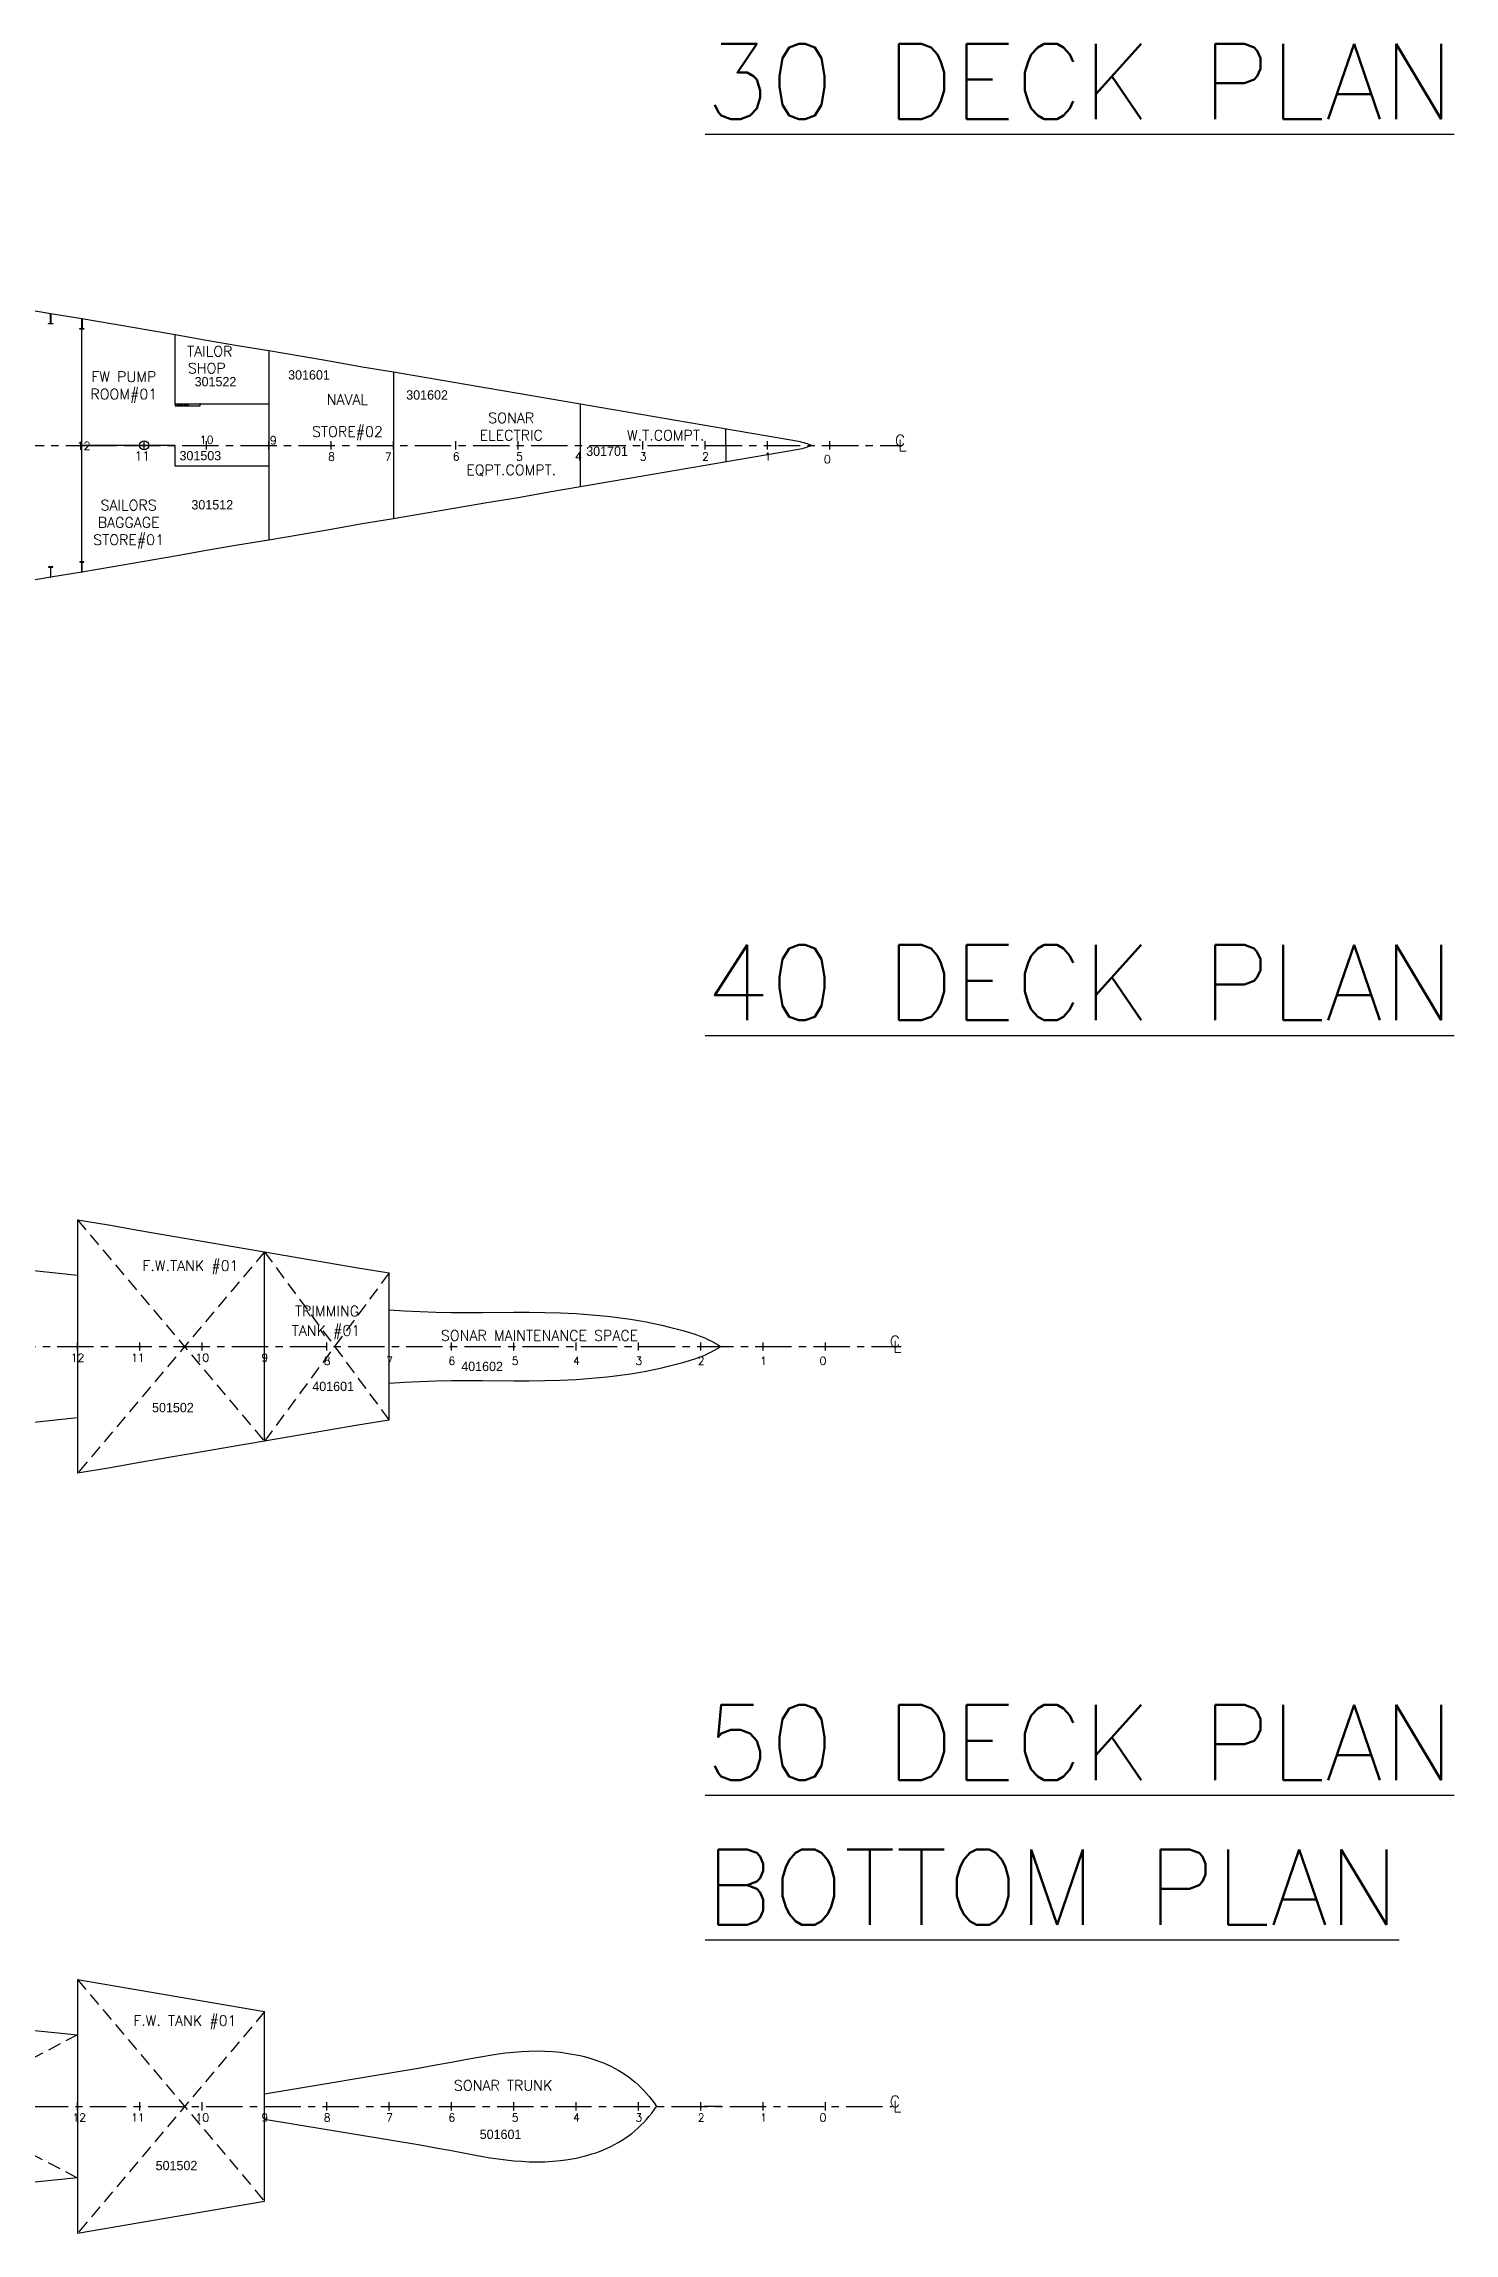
# Model space of a CAD drawing. Header units: millimetres. Extents: x 4499 to 177087, y -131598 to 56514.
# Drawn here: x 143139 to 177087, y -126925 to -74246 of the extents above; entities that cross this region are included whole.
import ezdxf
from ezdxf.enums import TextEntityAlignment as Align

# ---------------------------------------------------------------- set-up
doc = ezdxf.new("R2010")
doc.units = ezdxf.units.MM
doc.header["$LTSCALE"] = 700
doc.header["$MEASUREMENT"] = 0
for name, pattern in [('CENTER', [2, 1.25, -0.25, 0.25, -0.25]), ('DASHDOT4', [6.1, 4, -1, 0.1, -1]), ('DASHED', [0.75, 0.5, -0.25]), ('DOTDASH1', [1600, 1000, -250, 100, -250])]:
    doc.linetypes.add(name, pattern=pattern)
for name, color, linetype in [('01', 7, 'Continuous'), ('1', 2, 'Continuous'), ('3 DECK', 7, 'Continuous'), ('4 DECK', 7, 'Continuous'), ('ASTER COMPLEX', 7, 'Continuous'), ('COMPT.NOS', 4, 'Continuous'), ('COMPTNAME', 7, 'Continuous'), ('HOLD', 7, 'Continuous'), ('WATERLINES', 5, 'Continuous')]:
    doc.layers.add(name, color=color, linetype=linetype)
doc.styles.add('ROMANS', font='romans.shx', dxfattribs={"height": 150})
doc.styles.add('style1', font='romans.shx', dxfattribs={"height": 250})

msp = doc.modelspace()

# ---------------------------------------------------------------- hatches: boundary and pattern name
at = {"linetype": 'ByBlock', "lineweight": -2, "ltscale": 0.2, "true_color": 0x000000}
h = msp.add_hatch(color=18, dxfattribs=at)
edge = h.paths.add_edge_path()
edge.add_arc((146305, -82908), 9.78, 0, 360)
h = msp.add_hatch(color=18, dxfattribs=at)
edge = h.paths.add_edge_path()
edge.add_arc((146906, -82908), 9.78, 0, 360)

# ---------------------------------------------------------------- linework, layer by layer
at = {"color": 18, "true_color": 0x000000}
for p, q in [((144055, -86960), (144055, -80857)), ((146305, -82908), (146305, -81244)), ((148556, -81629), (148556, -86187)), ((151556, -82139), (151556, -85677)), ((146305, -82908), (148556, -82908)), ((156056, -84903), (156056, -82913)), ((144055, -84008), (144055, -83808)), ((145555, -84008), (145555, -83808)), ((147055, -84008), (147055, -83808)), ((148556, -84008), (148556, -83808)), ((150056, -84008), (150056, -83808)), ((143950, -102539), (143950, -108641)), ((148450, -107869), (148450, -103311)), ((151450, -107359), (151450, -103821)), ((143950, -120822), (143950, -126925)), ((148450, -126153), (148450, -121594)), ((159447, -123873), (159033, -123873))]:
    msp.add_line(p, q, dxfattribs=at)
at = {"color": 18, "linetype": 'DASHDOT4', "ltscale": 0.8, "true_color": 0x000000}
for q in [(159556, -83510), (159556, -84306)]:
    msp.add_line((159556, -83908), q, dxfattribs=at)
at = {"color": 18, "linetype": 'CENTER', "true_color": 0x000000}
for p, q in [((7870, -83908), (163784, -83908)), ((7664, -105590), (163779, -105590)), ((127449, -123873), (163551, -123873))]:
    msp.add_line(p, q, dxfattribs=at)
at = {"color": 18, "linetype": 'Continuous', "true_color": 0x000000}
for p, q in [((151556, -84008), (151556, -83808)), ((153056, -84008), (153056, -83808)), ((154556, -84008), (154556, -83808)), ((157556, -84008), (157556, -83808)), ((159056, -84008), (159056, -83808)), ((160556, -84008), (160556, -83808)), ((162056, -84008), (162056, -83808)), ((143950, -105690), (143950, -105490)), ((145450, -105690), (145450, -105490)), ((146950, -105690), (146950, -105490)), ((148450, -105690), (148450, -105490)), ((149950, -105690), (149950, -105490)), ((151450, -105690), (151450, -105490)), ((152950, -105690), (152950, -105490)), ((154450, -105690), (154450, -105490)), ((155950, -105690), (155950, -105490)), ((157450, -105690), (157450, -105490)), ((158950, -105690), (158950, -105490)), ((160450, -105690), (160450, -105490)), ((161951, -105690), (161951, -105490)), ((143950, -123973), (143950, -123773)), ((145450, -123973), (145450, -123773)), ((146950, -123973), (146950, -123773)), ((148450, -123973), (148450, -123773)), ((148450, -123973), (148450, -123773)), ((148450, -123973), (148450, -123773)), ((148450, -123973), (148450, -123773)), ((149950, -123973), (149950, -123773)), ((149950, -123973), (149950, -123773)), ((151450, -123973), (151450, -123773)), ((151450, -123973), (151450, -123773)), ((152950, -123973), (152950, -123773)), ((154450, -123973), (154450, -123773)), ((155950, -123973), (155950, -123773)), ((155950, -123973), (155950, -123773)), ((157450, -123973), (157450, -123773)), ((158950, -123973), (158950, -123773)), ((160450, -123973), (160450, -123773)), ((161951, -123973), (161951, -123773))]:
    msp.add_line(p, q, dxfattribs=at)
at = {"color": 18, "linetype": 'DASHED', "lineweight": -2, "ltscale": 0.9, "true_color": 0x000000, "transparency": 33554534}
for p, q in [((143950, -102539), (148450, -107869)), ((148450, -103311), (143950, -108641)), ((148450, -103311), (151450, -107359)), ((151450, -103821), (148450, -107869)), ((143950, -120822), (148450, -126153)), ((135699, -121298), (143950, -125593)), ((148450, -121594), (143950, -126925)), ((143950, -122153), (135699, -126449))]:
    msp.add_line(p, q, dxfattribs=at)
at = {"color": 18, "linetype": 'ByBlock', "lineweight": -2, "ltscale": 0.2, "true_color": 0x000000}
msp.add_lwpolyline([(146305, -82954), (146905, -82954), (146905, -82918), (146305, -82918)], close=True, dxfattribs=at)
at = {"color": 18, "true_color": 0x000000}
msp.add_lwpolyline([(148556, -84408), (146305, -84408), (146305, -83908), (144055, -83908)], dxfattribs=at)
at = {"color": 18, "linetype": 'ByBlock', "lineweight": -2, "ltscale": 0.2, "true_color": 0x000000}
for centre in [(146305, -82908), (146906, -82908)]:
    msp.add_circle(centre, 9.78, dxfattribs=at)
at = {"color": 18, "true_color": 0x000000}
msp.add_circle((145555, -83908), 110, dxfattribs=at)
at = {"layer": '01', "color": 18, "linetype": 'ByBlock', "true_color": 0x000000}
for p, q in [((143305, -80736), (143305, -80988)), ((144055, -80857), (144055, -81016)), ((143305, -87081), (143305, -86829)), ((144055, -86960), (144055, -86800)), ((143950, -120822), (148450, -121594)), ((143950, -126925), (148450, -126153))]:
    msp.add_line(p, q, dxfattribs=at)
at = {"layer": '1', "color": 18, "linetype": 'Continuous', "true_color": 0x000000}
for points in [[(148450, -123569), (152200, -122944), (152575, -122877), (152950, -122809), (153325, -122738), (153700, -122670), (153887, -122639), (154074, -122611), (154262, -122586), (154450, -122566), (154637, -122551), (154825, -122541), (155012, -122537), (155200, -122541), (155389, -122552), (155577, -122571), (155764, -122597), (155950, -122631), (156046, -122652), (156142, -122675), (156237, -122700), (156332, -122728), (156425, -122758), (156518, -122791), (156610, -122827), (156700, -122866), (156789, -122908), (156877, -122953), (156963, -123001), (157047, -123052), (157129, -123106), (157210, -123163), (157289, -123223), (157365, -123285), (157439, -123350), (157511, -123418), (157581, -123488), (157647, -123560), (157711, -123635), (157772, -123712), (157830, -123791), (157885, -123873)], [(148450, -124177), (152200, -124802), (152575, -124869), (152950, -124937), (153325, -125008), (153700, -125076), (153887, -125107), (154074, -125135), (154262, -125160), (154450, -125180), (154637, -125195), (154825, -125205), (155012, -125209), (155200, -125205), (155389, -125194), (155577, -125175), (155764, -125149), (155950, -125115), (156046, -125094), (156142, -125071), (156237, -125046), (156332, -125018), (156425, -124988), (156518, -124955), (156610, -124919), (156700, -124880), (156789, -124838), (156877, -124793), (156963, -124745), (157047, -124694), (157129, -124640), (157210, -124583), (157289, -124523), (157365, -124461), (157439, -124396), (157511, -124328), (157581, -124258), (157647, -124186), (157711, -124111), (157772, -124034), (157830, -123955), (157885, -123873)]]:
    msp.add_lwpolyline(points, dxfattribs=at)
at = {"layer": '3 DECK', "color": 18, "true_color": 0x000000}
msp.add_lwpolyline([(142555, -80609), (143305, -80736), (144055, -80857), (144805, -80984), (145555, -81114), (146305, -81244), (147055, -81375), (147805, -81503), (148556, -81629), (149306, -81755), (150056, -81885), (150806, -82017), (151556, -82139), (152306, -82266), (153056, -82396), (153806, -82526), (154556, -82649), (155306, -82780), (156056, -82913), (156806, -83038), (157556, -83168), (158306, -83294), (159056, -83424), (159806, -83553), (160556, -83682), (161306, -83809, -0.031668), (161631, -83908, -0.048993), (161306, -84007), (160556, -84134), (159806, -84263), (159056, -84392), (158306, -84522), (157556, -84648), (156806, -84778), (156056, -84903), (155306, -85036), (154556, -85167), (153806, -85290), (153056, -85420), (152306, -85550), (151556, -85677), (150806, -85799), (150056, -85931), (149306, -86061), (148556, -86187), (147805, -86313), (147055, -86441), (146305, -86572), (145555, -86703), (144805, -86833), (144055, -86960), (143305, -87081), (142555, -87208)], format="xyb", dxfattribs=at)
for points in [[(143309, -80737), (143309, -80976), (143338, -80976), (143355, -80976), (143355, -80988), (143338, -80988), (143255, -80988), (143255, -80976), (143301, -80976), (143301, -80736), (143309, -80737)], [(144059, -80858), (144059, -81097), (144088, -81097), (144105, -81097), (144105, -81109), (144088, -81109), (144005, -81109), (144005, -81097), (144051, -81097), (144051, -80857), (144059, -80858)], [(143309, -87080), (143309, -86841), (143338, -86841), (143355, -86841), (143355, -86829), (143338, -86829), (143255, -86829), (143255, -86841), (143301, -86841), (143301, -87081), (143309, -87080)], [(144059, -86959), (144059, -86720), (144088, -86720), (144105, -86720), (144105, -86708), (144088, -86708), (144005, -86708), (144005, -86720), (144051, -86720), (144051, -86960), (144059, -86959)], [(143950, -102539), (144700, -102666), (145450, -102796), (146200, -102926), (146950, -103057), (147700, -103185), (148450, -103311), (149200, -103437), (149950, -103567), (150700, -103699), (151450, -103821)], [(151450, -107359), (150700, -107481), (149950, -107613), (149200, -107743), (148450, -107869), (147700, -107995), (146950, -108123), (146200, -108254), (145450, -108384), (144700, -108514), (143950, -108641)]]:
    msp.add_lwpolyline(points, dxfattribs=at)
at = {"layer": '4 DECK', "color": 18, "true_color": 0x000000}
for points in [[(142450, -103715), (143950, -103870)], [(143950, -107310), (142450, -107465)]]:
    msp.add_lwpolyline(points, dxfattribs=at)
at = {"layer": 'ASTER COMPLEX', "color": 18, "linetype": 'Continuous', "true_color": 0x000000}
msp.add_line((144055, -83908), (144849, -83908), dxfattribs=at)
at = {"layer": 'HOLD', "color": 18, "true_color": 0x000000}
for points in [[(142450, -121998), (143950, -122153)], [(143950, -125593), (142450, -125748)]]:
    msp.add_lwpolyline(points, dxfattribs=at)
at = {"layer": 'WATERLINES', "color": 18, "true_color": 0x000000}
for points in [[(151450, -104707, 1850), (151825, -104731, 1850), (152200, -104750, 1850), (152575, -104764, 1850), (152950, -104772, 1850), (153325, -104774, 1850), (153700, -104772, 1850), (154450, -104765, 1850), (154825, -104766, 1850), (155200, -104771, 1850), (155575, -104781, 1850), (155763, -104789, 1850), (155950, -104798, 1850), (156138, -104810, 1850), (156326, -104825, 1850), (156513, -104842, 1850), (156700, -104861, 1850), (156888, -104882, 1850), (157076, -104906, 1850), (157264, -104934, 1850), (157450, -104965, 1850), (157639, -105000, 1850), (157826, -105039, 1850), (158013, -105080, 1850), (158200, -105124, 1850), (158361, -105163, 1850), (158521, -105205, 1850), (158679, -105251, 1850), (158835, -105302, 1850), (158912, -105330, 1850), (158989, -105360, 1850), (159064, -105392, 1850), (159139, -105427, 1850), (159213, -105463, 1850), (159285, -105503, 1850), (159357, -105545, 1850), (159427, -105590, 1850)], [(151450, -106473, 1850), (151825, -106449, 1850), (152200, -106429, 1850), (152575, -106416, 1850), (152950, -106408, 1850), (153325, -106406, 1850), (153700, -106408, 1850), (154450, -106415, 1850), (154825, -106414, 1850), (155200, -106409, 1850), (155575, -106399, 1850), (155763, -106391, 1850), (155950, -106382, 1850), (156138, -106369, 1850), (156326, -106355, 1850), (156513, -106338, 1850), (156700, -106319, 1850), (156888, -106298, 1850), (157076, -106273, 1850), (157264, -106246, 1850), (157450, -106215, 1850), (157639, -106180, 1850), (157826, -106141, 1850), (158013, -106100, 1850), (158200, -106056, 1850), (158361, -106016, 1850), (158521, -105975, 1850), (158679, -105929, 1850), (158835, -105878, 1850), (158912, -105850, 1850), (158989, -105820, 1850), (159064, -105787, 1850), (159139, -105753, 1850), (159213, -105716, 1850), (159285, -105677, 1850), (159357, -105635, 1850), (159427, -105590, 1850)]]:
    msp.add_polyline3d(points, dxfattribs=at)

# ---------------------------------------------------------------- texts
at = {"color": 18, "true_color": 0x000000, "style": 'ROMANS'}
msp.add_text('SLIDING DOOR', height=31.6, dxfattribs=at).set_placement((146326, -82943))
for s, height, p in [('10', 192.5, (147060, -83871)), ('9', 193, (148664, -83883)), ('C', 275, (163750, -83927)), ('12', 192.5, (144096, -84018)), ('11', 216, (145509, -84274)), ('8', 193, (150066, -84274)), ('7', 193, (151427, -84278)), ('6', 193, (153066, -84274)), ('5', 193, (154591, -84274)), ('5', 193, (154591, -84274)), ('4', 193, (156006, -84274)), ('3', 193, (157566, -84274)), ('2', 193, (159066, -84274)), ('1', 193, (160566, -84274)), ('0', 193, (161998, -84338)), ('L', 275, (163807, -84049)), ('C', 275, (163625, -105609)), ('12', 192.5, (143951, -105956)), ('11', 192.5, (145403, -105956)), ('10', 192.5, (146954, -105956)), ('9', 193, (148460, -105956)), ('8', 193, (149960, -106031)), ('7', 193, (151460, -106031)), ('6', 193, (152960, -106031)), ('5', 193, (154485, -106031)), ('4', 193, (155961, -106031)), ('3', 193, (157461, -106031)), ('2', 193, (158961, -106031)), ('1', 193, (160461, -106031)), ('0', 193, (161893, -106031)), ('L', 275, (163682, -105731)), ('C', 275, (163625, -123892)), ('L', 275, (163682, -124014)), ('12', 192.5, (143991, -124239)), ('11', 192.5, (145403, -124239)), ('10', 192.5, (146954, -124239)), ('9', 193, (148460, -124239)), ('8', 193, (149960, -124239)), ('7', 193, (151460, -124239)), ('6', 193, (152960, -124239)), ('5', 193, (154485, -124239)), ('4', 193, (155961, -124239)), ('3', 193, (157461, -124239)), ('2', 193, (158961, -124239)), ('1', 193, (160461, -124239)), ('0', 193, (161893, -124239))]:
    msp.add_text(s, height=height, dxfattribs=at).set_placement(p, align=Align.CENTER)
at = {"color": 18, "linetype": 'Continuous', "true_color": 0x000000, "char_height": 1813.38, "width": 33035.13, "attachment_point": 1, "style": 'ROMANS'}
for s, insert in [('{\\L30 DECK PLAN}', (159057, -74246)), ('{\\L40 DECK PLAN}', (159057, -95928)), ('{\\L50 DECK PLAN}', (159057, -114211)), ('{\\LBOTTOM PLAN}', (159057, -117689))]:
    msp.add_mtext(s, dxfattribs=dict(at, insert=insert))
at = {"layer": 'COMPT.NOS', "color": 18, "linetype": 'ByBlock', "true_color": 0x000000, "char_height": 225, "width": 1831.54, "attachment_point": 1}
for s, insert in [('301601', (149020, -82101)), ('301522', (146770, -82263)), ('301602', (151863, -82582)), ('301503', (146405, -84044)), ('301701', (156195, -83937)), ('301512', (146692, -85226)), ('401602', (153187, -105956)), ('401601', (149602, -106437)), ('501502', (145745, -106947)), ('501601', (153631, -124433)), ('501502', (145831, -125184))]:
    msp.add_mtext(s, dxfattribs=dict(at, insert=insert))
at = {"layer": 'COMPTNAME', "color": 18, "true_color": 0x000000, "style": 'style1'}
for s, height, p in [('TAILOR', 250, (147679, -81769)), ('SHOP', 250, (147518, -82177)), ('NAVAL', 250, (150944, -82930)), ('STORE#02', 250, (151300, -83703)), ('F.W.TANK #01', 250.01, (147827, -103770)), ('SONAR MAINTENANCE SPACE', 250.01, (157445, -105451)), ('F.W. TANK #01', 250.01, (147778, -121934)), ('SONAR TRUNK', 250.01, (155380, -123493))]:
    msp.add_text(s, height=height, dxfattribs=at).set_placement(p, align=Align.RIGHT)
at = {"layer": 'COMPTNAME', "color": 18, "linetype": 'DOTDASH1', "true_color": 0x000000, "style": 'style1'}
msp.add_text('W.T.COMPT.', height=250, dxfattribs=at).set_placement((159041, -83791), align=Align.RIGHT)
at = {"layer": 'COMPTNAME', "color": 18, "linetype": 'Continuous', "true_color": 0x000000, "style": 'style1'}
for s, p in [('TRIMMING', (150727, -104863)), ('TANK #01', (150756, -105331))]:
    msp.add_text(s, height=250, dxfattribs=at).set_placement(p, align=Align.RIGHT)
at = {"layer": 'COMPTNAME', "color": 18, "true_color": 0x000000, "insert": (145064, -82507), "char_height": 250, "attachment_point": 5, "style": 'style1'}
msp.add_mtext('FW PUMP\\PROOM#01', dxfattribs=at)
at = {"layer": 'COMPTNAME', "color": 18, "true_color": 0x000000, "width": 5017.86, "attachment_point": 5, "style": 'style1'}
for s, insert, char_height in [('SONAR\\PELECTRIC\\P\\PEQPT.COMPT.', (154390, -83885), 250.01), ('SAILORS\\PBAGGAGE\\PSTORE#01', (145181, -85805), 250)]:
    msp.add_mtext(s, dxfattribs=dict(at, insert=insert, char_height=char_height))

doc.saveas('drawing.dxf')
